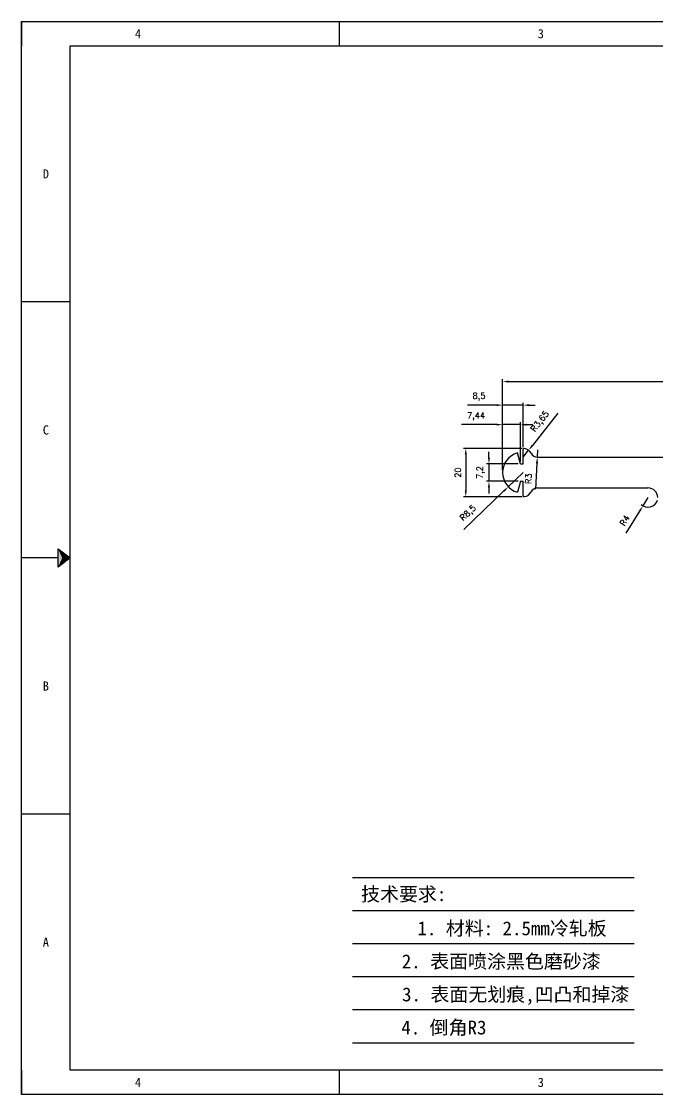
# Model space of a CAD drawing. Header units: millimetres. Extents: x 25928 to 50356, y -44172 to 20163.
# Drawn here: x 28023.5 to 28286, y -37935.3 to -37492.1 of the extents above; entities that cross this region are included whole.
import ezdxf
from ezdxf.enums import TextEntityAlignment as Align

# ---------------------------------------------------------------- set-up
doc = ezdxf.new("R2010")
doc.units = ezdxf.units.MM
doc.linetypes.add('DOT', pattern=[0.25, 0, -0.25])
doc.layers.add('dim', color=2, linetype='Continuous', lineweight=9)
doc.layers.add('print', color=30, linetype='Continuous')
doc.styles.add('Dartop', font='')
doc.styles.add('HZ', font='')
doc.styles.get("Standard").update_dxf_attribs({"font": 'txt', "bigfont": 'gbcbig.shx'})
doc.styles.get('Dartop').set_extended_font_data('FangSong_GB2312')
doc.styles.get('HZ').set_extended_font_data('SimSun')
doc.dimstyles.new('0.5small', dxfattribs={"dimtxt": 2.5, "dimasz": 2.5, "dimexe": 1, "dimexo": 1, "dimgap": 2, "dimtad": 1, "dimtxsty": 'Standard', "dimcen": 2.5, "dimadec": 0, "dimazin": 0, "dimtfac": 1, "dimtmove": 0, "dimatfit": 3, "dimfxl": 0, "dimarcsym": 0})

# ---------------------------------------------------------------- blocks, each defined once
blk = doc.blocks.new('*U658')
at = {"color": 254, "linetype": 'Continuous', "extrusion": (0, 0, -1)}
for points in [[(-0.833, 11), (-0.75, 10.812), (-0.75, 11.188)], [(-0.833, 11), (-0.75, 11.188), (-1, 11)], [(-0.833, 11), (-1, 11), (-0.75, 10.812)]]:
    blk.add_solid(points, dxfattribs=at)
blk = doc.blocks.new('*D776')
at = {"layer": 'Defpoints', "color": 0}
for p in [(28422.02, -37640.83), (28222.02, -37678.4), (28422.02, -37696.55)]:
    blk.add_point(p, dxfattribs=at)
at = {"layer": 'dim', "color": 0, "lineweight": -2}
for p, q in [((28222.02, -37677.4), (28222.02, -37639.83)), ((28224.52, -37640.83), (28419.52, -37640.83)), ((28422.02, -37695.55), (28422.02, -37639.83))]:
    blk.add_line(p, q, dxfattribs=at)
at = {"layer": 'dim', "color": 0}
for points in [[(28224.52, -37640.41), (28224.52, -37641.25), (28222.02, -37640.83)], [(28419.52, -37640.41), (28419.52, -37641.25), (28422.02, -37640.83)]]:
    blk.add_solid(points, dxfattribs=at)
at = {"layer": 'dim', "color": 0, "insert": (28322.02, -37637.58), "char_height": 2.5, "attachment_point": 5}
blk.add_mtext('200', dxfattribs=at)
blk = doc.blocks.new('*D678')
at = {"layer": 'Defpoints', "color": 0}
for p in [(28230.52, -37678.4), (28224.38, -37684.28)]:
    blk.add_point(p, dxfattribs=at)
at = {"layer": 'dim', "color": 0, "lineweight": -2}
for p, q in [((28230.52, -37678.4), (28224.38, -37684.28)), ((28206, -37701.91), (28222.58, -37686.01))]:
    blk.add_line(p, q, dxfattribs=at)
at = {"layer": 'dim', "color": 0}
blk.add_solid([(28222.29, -37685.71), (28222.87, -37686.31), (28224.38, -37684.28)], dxfattribs=at)
at = {"layer": 'dim', "color": 0, "insert": (28207.9, -37695.29), "char_height": 2.5, "attachment_point": 5, "rotation": 43.8008}
blk.add_mtext('R8,5', dxfattribs=at)
blk = doc.blocks.new('*D778')
at = {"layer": 'Defpoints', "color": 0}
for p in [(28222.02, -37650.55), (28230.52, -37668.94), (28222.02, -37678.4)]:
    blk.add_point(p, dxfattribs=at)
at = {"layer": 'dim', "color": 0, "lineweight": -2}
for p, q in [((28219.52, -37650.55), (28207.6, -37650.55)), ((28222.02, -37677.4), (28222.02, -37649.55)), ((28230.52, -37650.55), (28222.02, -37650.55)), ((28230.52, -37667.94), (28230.52, -37649.55)), ((28233.02, -37650.55), (28235.52, -37650.55))]:
    blk.add_line(p, q, dxfattribs=at)
at = {"layer": 'dim', "color": 0}
for points in [[(28219.52, -37650.14), (28219.52, -37650.97), (28222.02, -37650.55)], [(28233.02, -37650.14), (28233.02, -37650.97), (28230.52, -37650.55)]]:
    blk.add_solid(points, dxfattribs=at)
at = {"layer": 'dim', "color": 0, "insert": (28212.31, -37647.09), "char_height": 2.5, "attachment_point": 5}
blk.add_mtext('8,5', dxfattribs=at)
blk = doc.blocks.new('*D779')
at = {"layer": 'Defpoints', "color": 0}
for p in [(28222.02, -37658.61), (28222.02, -37663.48), (28229.46, -37674.8)]:
    blk.add_point(p, dxfattribs=at)
at = {"layer": 'dim', "color": 0, "lineweight": -2}
for p, q in [((28219.52, -37658.61), (28205.1, -37658.61)), ((28222.02, -37662.48), (28222.02, -37657.61)), ((28229.46, -37658.61), (28222.02, -37658.61)), ((28229.46, -37673.8), (28229.46, -37657.61)), ((28231.96, -37658.61), (28234.46, -37658.61))]:
    blk.add_line(p, q, dxfattribs=at)
at = {"layer": 'dim', "color": 0}
for points in [[(28219.52, -37658.2), (28219.52, -37659.03), (28222.02, -37658.61)], [(28231.96, -37658.2), (28231.96, -37659.03), (28229.46, -37658.61)]]:
    blk.add_solid(points, dxfattribs=at)
at = {"layer": 'dim', "color": 0, "insert": (28211.06, -37655.16), "char_height": 2.5, "attachment_point": 5}
blk.add_mtext('7,44', dxfattribs=at)
blk = doc.blocks.new('*D780')
at = {"layer": 'Defpoints', "color": 0}
for p in [(28229.46, -37674.8), (28216.39, -37682), (28229.46, -37682)]:
    blk.add_point(p, dxfattribs=at)
at = {"layer": 'dim', "color": 0, "lineweight": -2}
for p, q in [((28216.39, -37672.3), (28216.39, -37669.8)), ((28228.46, -37674.8), (28215.39, -37674.8)), ((28216.39, -37674.8), (28216.39, -37682)), ((28228.46, -37682), (28215.39, -37682)), ((28216.39, -37684.5), (28216.39, -37687))]:
    blk.add_line(p, q, dxfattribs=at)
at = {"layer": 'dim', "color": 0}
for points in [[(28215.97, -37672.3), (28216.81, -37672.3), (28216.39, -37674.8)], [(28215.97, -37684.5), (28216.81, -37684.5), (28216.39, -37682)]]:
    blk.add_solid(points, dxfattribs=at)
at = {"layer": 'dim', "color": 0, "insert": (28212.93, -37678.4), "char_height": 2.5, "attachment_point": 5, "rotation": 90}
blk.add_mtext('7,2', dxfattribs=at)
blk = doc.blocks.new('*D679')
at = {"layer": 'Defpoints', "color": 0}
for p in [(28231.1, -37668.4), (28206.82, -37688.4), (28231.1, -37688.4)]:
    blk.add_point(p, dxfattribs=at)
at = {"layer": 'dim', "color": 0, "lineweight": -2}
for p, q in [((28230.1, -37668.4), (28205.82, -37668.4)), ((28206.82, -37670.9), (28206.82, -37685.9)), ((28230.1, -37688.4), (28205.82, -37688.4))]:
    blk.add_line(p, q, dxfattribs=at)
at = {"layer": 'dim', "color": 0}
for points in [[(28206.41, -37670.9), (28207.24, -37670.9), (28206.82, -37668.4)], [(28206.41, -37685.9), (28207.24, -37685.9), (28206.82, -37688.4)]]:
    blk.add_solid(points, dxfattribs=at)
at = {"layer": 'dim', "color": 0, "insert": (28203.57, -37678.4), "char_height": 2.5, "attachment_point": 5, "rotation": 90}
blk.add_mtext('20', dxfattribs=at)
blk = doc.blocks.new('*D680')
at = {"layer": 'Defpoints', "color": 0}
for p in [(28236.45, -37669.05), (28236.33, -37672.05)]:
    blk.add_point(p, dxfattribs=at)
at = {"layer": 'dim', "color": 0, "lineweight": -2}
for p, q in [((28236.45, -37669.05), (28236.33, -37672.05)), ((28235.77, -37685.2), (28236.22, -37674.54))]:
    blk.add_line(p, q, dxfattribs=at)
at = {"layer": 'dim', "color": 0}
blk.add_solid([(28235.8, -37674.53), (28236.64, -37674.56), (28236.33, -37672.05)], dxfattribs=at)
at = {"layer": 'dim', "color": 0, "insert": (28232.7, -37680.98), "char_height": 2.5, "attachment_point": 5, "rotation": 87.5885}
blk.add_mtext('R3', dxfattribs=at)
blk = doc.blocks.new('*D681')
at = {"layer": 'Defpoints', "color": 0}
for p in [(28232.77, -37669.18), (28230.52, -37672.05)]:
    blk.add_point(p, dxfattribs=at)
at = {"layer": 'dim', "color": 0, "lineweight": -2}
for p, q in [((28244.78, -37653.92), (28234.32, -37667.22)), ((28230.52, -37672.05), (28232.77, -37669.18))]:
    blk.add_line(p, q, dxfattribs=at)
at = {"layer": 'dim', "color": 0}
blk.add_solid([(28233.99, -37666.96), (28234.65, -37667.47), (28232.77, -37669.18)], dxfattribs=at)
at = {"layer": 'dim', "color": 0, "insert": (28237.61, -37657.45), "char_height": 2.5, "attachment_point": 5, "rotation": 51.799}
blk.add_mtext('R3,65', dxfattribs=at)
blk = doc.blocks.new('*D682')
at = {"layer": 'Defpoints', "color": 0}
for p in [(28282.02, -37688.75), (28279.93, -37692.16)]:
    blk.add_point(p, dxfattribs=at)
at = {"layer": 'dim', "color": 0, "lineweight": -2}
for p, q in [((28282.02, -37688.75), (28279.93, -37692.16)), ((28273.08, -37703.4), (28278.63, -37694.3))]:
    blk.add_line(p, q, dxfattribs=at)
blk.add_arc((28282.02, -37688.75), 4, 224.2881, 345.6761, dxfattribs=at)
at = {"layer": 'dim', "color": 0}
blk.add_solid([(28278.28, -37694.08), (28278.99, -37694.51), (28279.93, -37692.16)], dxfattribs=at)
at = {"layer": 'dim', "color": 0, "insert": (28272.43, -37698.22), "char_height": 2.5, "attachment_point": 5, "rotation": 58.612}
blk.add_mtext('R4', dxfattribs=at)

msp = doc.modelspace()

# ---------------------------------------------------------------- linework, layer by layer
at = {"color": 0, "linetype": 'DOT'}
for p, q in [((28023.472, -37492.103), (28653.265, -37492.103)), ((28023.472, -37925.2), (28023.472, -37502.175)), ((28653.265, -37935.272), (28023.472, -37935.272))]:
    msp.add_line(p, q, dxfattribs=at)
at = {"color": 0}
for p, q in [((28023.472, -37492.103), (28023.472, -37502.175)), ((28154.7, -37502.175), (28154.7, -37492.103)), ((28043.616, -37925.2), (28043.616, -37502.175)), ((28043.616, -37502.175), (28643.193, -37502.175)), ((28043.616, -37607.931), (28023.472, -37607.931)), ((28038.58, -37713.687), (28023.472, -37713.687)), ((28043.616, -37819.443), (28023.472, -37819.443)), ((28023.472, -37925.2), (28023.472, -37935.272)), ((28643.193, -37925.2), (28043.616, -37925.2)), ((28154.7, -37935.272), (28154.7, -37925.2))]:
    msp.add_line(p, q, dxfattribs=at)
for p, q in [((28230.518, -37674.798), (28230.518, -37668.938)), ((28229.458, -37674.798), (28228.118, -37670.244)), ((28236.453, -37672.048), (28397.518, -37672.048)), ((28229.458, -37674.798), (28230.518, -37674.798)), ((28229.458, -37681.998), (28228.118, -37686.553)), ((28229.458, -37681.998), (28230.518, -37681.998)), ((28230.518, -37687.859), (28230.518, -37681.998)), ((28236.453, -37684.748), (28282.018, -37684.748))]:
    msp.add_line(p, q)
msp.add_lwpolyline([(28043.616, -37713.687), (28038.58, -37717.464), (28038.58, -37709.91), (28043.616, -37713.687)], close=True, dxfattribs=at)
for centre, radius, start, end in [((28231.018, -37668.938), 0.5, 80.8668, 180), ((28230.518, -37672.048), 3.65, 26.81607, 80.8668), ((28230.518, -37678.398), 8.5, 106.40069, 253.59931), ((28236.453, -37669.048), 3, 206.81607, 270), ((28230.518, -37684.748), 3.65, 279.1332, 333.18393), ((28236.453, -37687.748), 3, 90, 153.18393), ((28282.018, -37688.748), 4, 0, 90), ((28231.018, -37687.859), 0.5, 180, 279.1332)]:
    msp.add_arc(centre, radius, start, end)
at = {"layer": 'Defpoints'}
for p, q in [((28160.088, -37845.613), (28276.347, -37845.613)), ((28160.088, -37859.263), (28276.347, -37859.263)), ((28160.088, -37859.263), (28276.347, -37859.263)), ((28160.088, -37872.913), (28276.347, -37872.913)), ((28160.088, -37886.563), (28276.347, -37886.563)), ((28160.088, -37900.213), (28276.347, -37900.213)), ((28160.088, -37913.863), (28276.347, -37913.863))]:
    msp.add_line(p, q, dxfattribs=at)
at = {"layer": 'print'}
msp.add_lwpolyline([(28023.472, -37492.103), (28663.337, -37492.103), (28663.337, -37935.272), (28023.472, -37935.272)], close=True, dxfattribs=at)

# ---------------------------------------------------------------- block references
at = {"color": 0, "linetype": 'Continuous', "xscale": 20.14402654906917, "yscale": 20.14402654906917, "zscale": 20.14402654906917}
msp.add_blockref('*U658', (28023.472, -37935.272), dxfattribs=at)

# ---------------------------------------------------------------- texts
at = {"color": 0, "style": 'Dartop'}
for s, p in [('4', (28071.606, -37497.139)), ('3', (28237.795, -37497.139)), ('D', (28033.544, -37555.053)), ('C', (28033.544, -37660.809)), ('B', (28033.544, -37766.565)), ('A', (28033.544, -37872.321)), ('4', (28071.606, -37930.236)), ('3', (28237.795, -37930.236))]:
    msp.add_text(s, height=3.777, dxfattribs=at).set_placement(p, align=Align.MIDDLE_CENTER)
at = {"style": 'HZ'}
for s, p in [('技术要求:', (28181.202, -37852.502)), ('     1. 材料: 2.5mm冷轧板', (28216.169, -37866.623)), ('    2. 表面喷涂黑色磨砂漆', (28213.669, -37880.273)), ('3. 表面无划痕,凹凸和掉漆', (28227.433, -37893.923)), ('4. 倒角R3           ', (28219.247, -37907.573))]:
    msp.add_text(s, height=5.733, dxfattribs=at).set_placement(p, align=Align.MIDDLE_CENTER)

# ---------------------------------------------------------------- dimensions: what is measured, and where the dimension line sits
at = {"layer": 'dim'}
for base, p1, p2, picture, middle in [((28422.018, -37640.829), (28222.018, -37678.398), (28422.018, -37696.548), '*D776', (28322.018, -37637.579)), ((28222.018, -37650.553), (28230.518, -37668.938), (28222.018, -37678.398), '*D778', (28212.309, -37647.095)), ((28222.018, -37658.614), (28229.458, -37674.798), (28222.018, -37663.476), '*D779', (28211.059, -37655.155))]:
    dim = msp.add_linear_dim(base=base, p1=p1, p2=p2, dimstyle='0.5small', override={"dimpost": '\\X'}, dxfattribs=at)
    dim.commit()
    dim.dimension.update_dxf_attribs({"geometry": picture, "text_midpoint": middle})
for center, mpoint, picture, middle in [((28230.518, -37672.048), (28232.775, -37669.18), '*D681', (28237.607, -37657.448)), ((28236.453, -37669.048), (28236.326, -37672.046), '*D680', (28232.697, -37680.984)), ((28282.018, -37688.748), (28279.934, -37692.163), '*D682', (28272.429, -37698.225))]:
    dim = msp.add_radius_dim(center=center, mpoint=mpoint, dimstyle='0.5small', override={"dimpost": '\\X'}, dxfattribs=at)
    dim.commit()
    dim.dimension.update_dxf_attribs({"geometry": picture, "text_midpoint": middle})
dim = msp.add_linear_dim(base=(28206.822, -37688.397), p1=(28231.097, -37668.4), p2=(28231.097, -37688.397), angle=90, dimstyle='0.5small', override={"dimpost": '\\X'}, dxfattribs=at)
dim.commit()
dim.dimension.update_dxf_attribs({"geometry": '*D679', "text_midpoint": (28203.572, -37678.398)})
dim = msp.add_linear_dim(base=(28216.391, -37681.998), p1=(28229.458, -37674.798), p2=(28229.458, -37681.998), angle=90, dimstyle='0.5small', override={"dimpost": '\\X'}, dxfattribs=at)
dim.commit()
dim.dimension.update_dxf_attribs({"geometry": '*D780', "text_midpoint": (28216.391, -37678.398), "dimtype": 160})
dim = msp.add_radius_dim(center=(28230.518, -37678.398), mpoint=(28224.383, -37684.282), dimstyle='0.5small', override={"dimpost": '\\X'}, dxfattribs=at)
dim.commit()
dim.dimension.update_dxf_attribs({"geometry": '*D678', "text_midpoint": (28210.298, -37697.789), "dimtype": 164})

doc.saveas('drawing.dxf')
